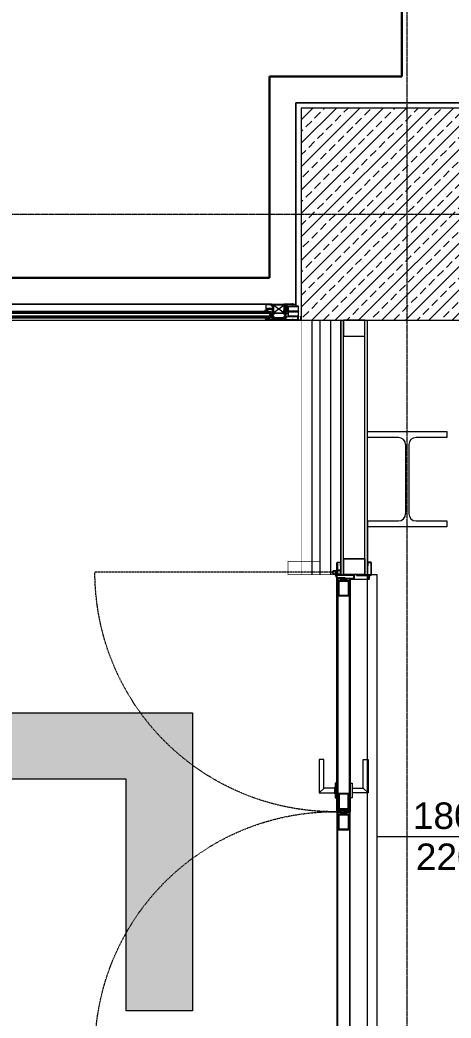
# Model space of a CAD drawing. Extents: x -1439 to 23780, y -1362 to 4476.
# Drawn here: x 21711.4 to 21874, y 2101.7 to 2478.3 of the extents above; entities that cross this region are included whole.
import ezdxf
from ezdxf.enums import TextEntityAlignment as Align

# ---------------------------------------------------------------- set-up
doc = ezdxf.new("R2010")
doc.units = 0
doc.header["$MEASUREMENT"] = 0
for name, pattern in [('Audi$0$DASHDOT2', [0.5, 0.25, -0.125, 0, -0.125]), ('Audi$0$DOT2', [0.125, 0, -0.125]), ('Audi$0$HIDDEN', [0.375, 0.25, -0.125])]:
    doc.linetypes.add(name, pattern=pattern)
doc.layers.get('0').update_dxf_attribs({"color": 9, "lineweight": 9})
for name, color, linetype, lineweight in [('Audi$0$01', 8, 'Continuous', 9), ('Audi$0$04', 8, 'Continuous', 9), ('Audi$0$06B', 8, 'Continuous', 9), ('Audi$0$06C', 8, 'Continuous', 9), ('Audi$0$06D', 8, 'Continuous', 9), ('Audi$0$09', 8, 'Continuous', 9), ('Audi$0$09W', 8, 'Continuous', 9), ('Audi$0$10', 8, 'Continuous', 9), ('Audi$0$11', 8, 'Continuous', 9), ('Audi$0$14', 8, 'Continuous', 9), ('Audi$0$15', 8, 'Continuous', 9), ('Audi$0$20', 8, 'Audi$0$DOT2', 9), ('Audi$0$22', 8, 'Continuous', 9), ('Audi$0$24', 8, 'Audi$0$DASHDOT2', 9), ('Audi$0$33', 8, 'Audi$0$BATTING', 9), ('Audi$0$35', 8, 'Continuous', 9), ('E-KABLO', 7, 'Continuous', 30)]:
    doc.layers.add(name, color=color, linetype=linetype, lineweight=lineweight)
doc.styles.add('Audi$0$Arial', font='arial.ttf', dxfattribs={"height": 2.5})
doc.linetypes.add('Audi$0$BATTING', pattern='A,0.0001,-0.1,[134,ltypeshp.shx,S=0.1,R=0,X=-0.1,Y=0],-0.2,[134,ltypeshp.shx,S=0.1,R=180,X=0.1,Y=0],-0.1', length=0.4001)
pattern_1 = [(45, (20117.5665, 3204.57202), (-0.01767766953, 0.05303300859), [0, -0.05])]

# ---------------------------------------------------------------- blocks, each defined once
blk = doc.blocks.new('Audi$0$p-floor mark_01')
h = blk.add_hatch(color=0)
h.dxf.hatch_style = 1
h.paths.add_polyline_path([(587.5, 500), (587.5, 587.5), (500, 587.5), (500, 612.5), (612.5, 612.5), (612.5, 500)])
at = {"color": 0}
blk.add_lwpolyline([(587.5, 500), (587.5, 587.5), (500, 587.5), (500, 612.5), (612.5, 612.5), (612.5, 500), (587.5, 500)], close=True, dxfattribs=at)
blk = doc.blocks.new('Audi$0$p-audi_floor marks')
at = {"layer": 'Audi$0$06D', "color": 253}
blk.add_blockref('Audi$0$p-floor mark_01', (2400, 426.81), dxfattribs=at)
blk = doc.blocks.new('Audi$0$0_doorno')
blk.add_lwpolyline([(4.5, 0), (12.5, 0)])
blk.add_ellipse((-0.891, 0), major_axis=(-5.391, 0), ratio=0.666667)
at = {"style": 'Audi$0$Arial'}
blk.add_attdef('YUKSEKLIK', text='', height=2, dxfattribs=at).set_placement((5, 12.3), align=Align.TOP_LEFT)
blk.add_attdef('KAPINO', text='', height=2, dxfattribs=at).set_placement((0, 0), align=Align.MIDDLE)
blk.add_attdef('GENISLIK', text='', height=2, dxfattribs=at).set_placement((5, -3.789), align=Align.BOTTOM_LEFT)
blk = doc.blocks.new('Audi$0$KAPI KODLARI ÇATI KATI')
at = {"layer": 'Audi$0$22'}
ref = blk.add_blockref('Audi$0$0_doorno', (21908.8, 2170), dxfattribs=dict(at, xscale=-5, yscale=5, zscale=5))
ref.add_attrib('KAPINO', 'K-DE-02', dxfattribs={"layer": '0', "height": 10, "style": 'Audi$0$Arial'}).set_placement((21914.12, 2170), align=Align.MIDDLE)
ref.add_attrib('GENISLIK', '180', dxfattribs={"layer": '0', "height": 10, "style": 'Audi$0$Arial'}).set_placement((21859.64, 2170), align=Align.BOTTOM_LEFT)
ref.add_attrib('YUKSEKLIK', '220', dxfattribs={"layer": '0', "height": 10, "style": 'Audi$0$Arial'}).set_placement((21860.75, 2167.5), align=Align.TOP_LEFT)
blk = doc.blocks.new('Audi$0$p-kolon_80x80')
at = {"layer": 'Audi$0$09W'}
h = blk.add_hatch(dxfattribs=at)
h.set_pattern_fill('ANSI33', color=256, scale=25, style=0)
h.set_pattern_definition([(45, (-1222.5, -385), (-4.419417, 4.419417), []), (45, (-1218.0806, -385), (-4.419417, 4.419417), [3.125, -1.5625])])
h.paths.add_polyline_path([(-40, -40), (40, -40), (40, 40), (-40, 40)])
blk.add_lwpolyline([(-40, -40), (40, -40), (40, 40), (-40, 40)], close=True)
blk = doc.blocks.new('Audi$0$P-AKS_AUDI')
at = {"layer": 'Audi$0$24'}
for points in [[(-700, -2590), (-700, 1250)], [(-3840, -380), (360, -380)]]:
    blk.add_lwpolyline(points, dxfattribs=at)
blk = doc.blocks.new('Audi$0$p-civi')
at = {"linetype": 'Audi$0$HIDDEN'}
for p, q in [((0.06, 0.6), (0, 0.52)), ((13.11, 0.52), (0, 0.52)), ((0, 0.52), (0, -0.52)), ((0.06, 0.6), (12.97, 0.6)), ((0.06, 0.6), (0.06, -0.6)), ((12.97, 0.6), (13.11, 0.52)), ((13.11, -0.52), (0, -0.52)), ((0.06, -0.6), (0, -0.52)), ((12.97, -0.6), (0.06, -0.6)), ((12.97, -0.6), (13.11, -0.52))]:
    blk.add_line(p, q, dxfattribs=at)
for p, q in [((0.06, -0.38), (0.19, 0.6)), ((0.23, -0.6), (0.39, 0.6)), ((0.43, -0.6), (0.59, 0.6)), ((0.64, -0.6), (0.8, 0.6)), ((0.84, -0.6), (1, 0.6)), ((1.04, -0.6), (1.2, 0.6)), ((1.24, -0.6), (1.4, 0.6)), ((1.44, -0.6), (1.6, 0.6)), ((1.64, -0.6), (1.8, 0.6)), ((1.85, -0.6), (2.01, 0.6)), ((2.05, -0.6), (2.21, 0.6)), ((2.25, -0.6), (2.41, 0.6)), ((2.45, -0.6), (2.61, 0.6)), ((2.65, -0.6), (2.81, 0.6)), ((2.88, -0.6), (3.04, 0.6)), ((3.08, -0.6), (3.24, 0.6)), ((3.29, -0.6), (3.45, 0.6)), ((3.49, -0.6), (3.65, 0.6)), ((3.69, -0.6), (3.85, 0.6)), ((3.89, -0.6), (4.05, 0.6)), ((4.09, -0.6), (4.25, 0.6)), ((4.3, -0.6), (4.46, 0.6)), ((4.5, -0.6), (4.66, 0.6)), ((4.7, -0.6), (4.86, 0.6)), ((4.93, -0.6), (5.09, 0.6)), ((5.13, -0.6), (5.29, 0.6)), ((5.3, -0.6), (5.46, 0.6)), ((5.51, -0.6), (5.67, 0.6)), ((5.71, -0.6), (5.87, 0.6)), ((5.91, -0.6), (6.07, 0.6)), ((6.11, -0.6), (6.27, 0.6)), ((6.31, -0.6), (6.47, 0.6)), ((6.51, -0.6), (6.68, 0.6)), ((6.72, -0.6), (6.88, 0.6)), ((6.92, -0.6), (7.08, 0.6)), ((7.12, -0.6), (7.28, 0.6)), ((7.32, -0.6), (7.48, 0.6)), ((7.52, -0.6), (7.68, 0.6)), ((7.76, -0.6), (7.92, 0.6)), ((7.96, -0.6), (8.12, 0.6)), ((8.16, -0.6), (8.32, 0.6)), ((8.39, -0.6), (8.55, 0.6)), ((8.59, -0.6), (8.75, 0.6)), ((8.79, -0.6), (8.95, 0.6)), ((8.99, -0.6), (9.15, 0.6)), ((9.19, -0.6), (9.35, 0.6)), ((9.39, -0.6), (9.55, 0.6)), ((9.59, -0.6), (9.75, 0.6)), ((9.79, -0.6), (9.95, 0.6)), ((9.99, -0.6), (10.15, 0.6)), ((10.2, -0.6), (10.36, 0.6)), ((10.4, -0.6), (10.56, 0.6)), ((10.6, -0.6), (10.76, 0.6)), ((10.8, -0.6), (10.96, 0.6)), ((11, -0.6), (11.16, 0.6)), ((11.2, -0.6), (11.36, 0.6)), ((11.4, -0.6), (11.56, 0.6)), ((11.63, -0.6), (11.79, 0.6)), ((11.83, -0.6), (11.99, 0.6)), ((12.01, -0.6), (12.17, 0.6)), ((12.21, -0.6), (12.37, 0.6)), ((12.41, -0.6), (12.57, 0.6)), ((12.61, -0.6), (12.77, 0.6)), ((12.81, -0.6), (12.97, 0.6)), ((12.97, 0.6), (13.11, 0.52)), ((13.11, 0.52), (12.97, 0.6)), ((13.11, 0.52), (13.21, 0.52)), ((13.62, 0.89), (13.21, 0.52)), ((13.21, -0.52), (13.21, 0.52)), ((13.62, 0.88), (13.62, -0.89)), ((13.62, 0.88), (13.62, 0.88)), ((13.7, 0.64), (13.7, -0.79)), ((13.11, -0.52), (13.21, -0.52)), ((13.62, -0.89), (13.21, -0.52)), ((13.62, -0.89), (13.68, -0.89))]:
    blk.add_line(p, q)
blk = doc.blocks.new('*X414')
for p, q in [((1, 6.3), (1.3, 6.6)), ((3.8, 3.3), (1.2, 5.9)), ((1.6, 5.1), (2.3, 5.9)), ((2.2, 4), (3.3, 5)), ((2.9, 2.9), (4.9, 4.9)), ((3.7, 1.9), (3.8, 2)), ((5.3, 3.5), (3.9, 4.9)), ((4.8, 5.8), (4.1, 6.6)), ((4.2, 5.9), (4.8, 6.6)), ((5.3, 3.5), (6.7, 4.9)), ((5.7, 5.7), (6.5, 6.5)), ((8.4, 2.2), (5.7, 4.9)), ((6.8, 5.6), (5.9, 6.5)), ((7.8, 1), (6.5, 2.3)), ((6.7, 1.4), (10.4, 5.1)), ((6.8, 3.3), (8.4, 4.9)), ((7.2, 0.1), (7.8, 0.7)), ((7.3, 5.5), (8.2, 6.4)), ((9.5, 2.9), (7.5, 4.9)), ((8.8, 5.3), (7.7, 6.4)), ((8.8, 5.3), (9.6, 6)), ((11.4, 2.8), (9.1, 5.1)), ((10.1, 3), (12, 4.9)), ((14.1, 1.8), (11, 4.9)), ((11.8, 5.9), (11.1, 6.6)), ((11.3, 6), (11.9, 6.6)), ((11.5, 2.7), (13.7, 4.9)), ((12.4, 1.8), (13.8, 3.2)), ((13.6, 0.6), (12.6, 1.6)), ((12.8, 5.8), (13.6, 6.5)), ((14.2, 3.5), (12.8, 4.9)), ((12.8, 0.5), (14, 1.6)), ((13.8, 5.7), (12.9, 6.6)), ((14.1, 3.5), (16.5, 5.9)), ((14.4, 5.6), (15.3, 6.5)), ((15.8, 3.6), (14.5, 4.9)), ((16.7, 4.5), (14.7, 6.5)), ((16.1, 3.7), (16.6, 4.2))]:
    blk.add_line(p, q)
blk = doc.blocks.new('*X413')
for p, q in [((0.6, 14.7), (1.1, 15.2)), ((4.5, 11.4), (0.8, 15.2)), ((1.3, 0.4), (0.9, 0.9)), ((1, 13.3), (2.1, 14.5)), ((3.3, 10.8), (1, 13.1)), ((1, 1), (3.1, 3.1)), ((1.1, 8.1), (1.6, 8.6)), ((1.3, 11.9), (3.2, 13.8)), ((2, 1.5), (1.5, 2.1)), ((1.6, 10.4), (4.2, 13)), ((4.5, 7.9), (1.6, 10.8)), ((1.9, 8.9), (3.3, 10.4)), ((1.9, 7.2), (3.6, 8.9)), ((4.5, 6.1), (1.9, 8.7)), ((2.7, 2.6), (2, 3.3)), ((4, 4.8), (2.5, 6.4)), ((2.5, 4.3), (4.6, 6.3)), ((2.6, 6.1), (4.4, 8)), ((3.4, 3.6), (2.6, 4.5)), ((4.3, 11.4), (5.2, 12.2))]:
    blk.add_line(p, q)
blk = doc.blocks.new('Audi$0$p-ısı yalıtımlı doğrama')
at = {"layer": 'Audi$0$10'}
h = blk.add_hatch(dxfattribs=at)
h.set_pattern_fill('ANSI37', color=256, scale=0.64, angle=189, style=0)
h.set_pattern_definition([(54, (727.92843, -232.15538), (-0.0647213595, 0.04702282), []), (144, (727.92843, -232.15538), (-0.04702282, -0.0647213595), [])])
edge = h.paths.add_edge_path()
edge.add_line((3.83, 3.13), (3.83, 3.68))
edge.add_arc((4.08, 3.72), 0.246, 189.0242, 309.6487)
edge.add_line((4.23, 3.53), (4.23, 3.13))
edge.add_line((4.23, 3.13), (3.83, 3.13))
h = blk.add_hatch(dxfattribs=at)
h.set_pattern_fill('ANSI31', color=256, scale=0.75, style=0)
h.set_pattern_definition([(45, (20502.96908, 3213.66619), (-0.06629126074, 0.06629126074), [])])
h.paths.add_polyline_path([(14.21, 3.53), (14.21, 3.14), (14.2, 3.14), (14.19, 3.13), (14.19, 2.98), (13.97, 2.98, -0.414214), (13.91, 3.04), (13.91, 3.1), (14.06, 3.1), (14.06, 3.35), (13.06, 3.35), (13.06, 3.1), (13.21, 3.1), (13.21, 3.04, -0.414214), (13.15, 2.98), (12.91, 2.98), (12.91, 3.33), (11.71, 3.33), (11.71, 2.73), (12.01, 2.73), (12.01, 2.38), (11.98, 2.33), (12.1, 2.21, -0.198912), (12.1, 2.2), (12.1, 2.15, -0.414214), (12.08, 2.13), (11.95, 2.13, -0.198912), (11.94, 2.13), (11.86, 2.21), (11.82, 2.21, -0.198912), (11.81, 2.21), (11.76, 2.26), (11.76, 2.28), (11.86, 2.38), (11.86, 2.48), (11.87, 2.48, 1), (11.87, 2.53), (11.28, 2.53), (11.42, 2.28), (11.42, 2.26), (11.4, 2.22, -0.267949), (11.38, 2.21), (11.33, 2.21), (11.32, 2.21), (11, 2.53), (9.24, 2.53), (7.4, 2.53), (7.09, 2.21), (7.07, 2.21), (7.02, 2.21, -0.267949), (7, 2.22), (6.99, 2.25), (6.99, 2.28), (7.13, 2.53), (6.54, 2.53, 1), (6.54, 2.48), (6.54, 2.48), (6.54, 2.38), (6.64, 2.28), (6.64, 2.26), (6.6, 2.21, -0.198912), (6.58, 2.21), (6.54, 2.21), (6.47, 2.13, -0.198912), (6.45, 2.13), (6.32, 2.13, -0.414214), (6.3, 2.15), (6.3, 2.2, -0.198912), (6.31, 2.21), (6.42, 2.33), (6.39, 2.38), (6.39, 2.73), (6.71, 2.73), (6.71, 3.33), (6.42, 3.33), (6.42, 3.53), (8.84, 3.53), (9.24, 3.53)], flags=17)
h.paths.add_polyline_path([(14.21, 3.53), (14.21, 2.98), (13.97, 2.98, -0.414214), (13.91, 3.04), (13.91, 3.1), (14.06, 3.1), (14.06, 3.35), (13.06, 3.35), (13.06, 3.1), (13.21, 3.1), (13.21, 3.04, -0.414214), (13.15, 2.98), (12.91, 2.98), (12.91, 3.33), (11.71, 3.33), (11.71, 2.73), (12.01, 2.73), (12.01, 2.38), (11.98, 2.33), (12.1, 2.21, -0.198912), (12.1, 2.2), (12.1, 2.15, -0.414214), (12.08, 2.13), (11.95, 2.13, -0.198912), (11.94, 2.13), (11.86, 2.21), (11.82, 2.21, -0.198912), (11.81, 2.21), (11.76, 2.26), (11.76, 2.28), (11.86, 2.38), (11.86, 2.48), (11.87, 2.48, 1), (11.87, 2.53), (11.28, 2.53), (11.42, 2.28), (11.42, 2.26), (11.4, 2.22, -0.267949), (11.38, 2.21), (11.33, 2.21), (11.32, 2.21), (11, 2.53), (9.24, 2.53), (7.4, 2.53), (7.09, 2.21), (7.07, 2.21), (7.02, 2.21, -0.267949), (7, 2.22), (6.98, 2.26), (6.98, 2.28), (7.13, 2.53), (6.54, 2.53, 1), (6.54, 2.48), (6.54, 2.48), (6.54, 2.38), (6.64, 2.28), (6.64, 2.26), (6.6, 2.21, -0.198912), (6.58, 2.21), (6.54, 2.21), (6.47, 2.13, -0.198912), (6.45, 2.13), (6.32, 2.13, -0.414214), (6.3, 2.15), (6.3, 2.2, -0.198912), (6.31, 2.21), (6.42, 2.33), (6.39, 2.38), (6.39, 2.73), (6.71, 2.73), (6.71, 3.33), (6.42, 3.33), (6.42, 3.53), (8.84, 3.53), (9.24, 3.53)], flags=17)
h = blk.add_hatch(dxfattribs=at)
h.set_pattern_fill('DOTS', color=256, scale=0.8, angle=45, style=0)
h.set_pattern_definition(pattern_1)
h.paths.add_polyline_path([(6.69, 2.36), (6.59, 2.53), (7.09, 2.53), (6.99, 2.36), (6.99, 1.78), (6.99, 1.2), (7.09, 1.03), (6.59, 1.03), (6.69, 1.2), (6.69, 1.78)])
h = blk.add_hatch(dxfattribs=at)
h.set_pattern_fill('DOTS', color=256, scale=0.8, angle=45, style=0)
h.set_pattern_definition(pattern_1)
h.paths.add_polyline_path([(11.45, 1.77), (11.45, 2.35), (11.35, 2.52), (11.85, 2.52), (11.75, 2.35), (11.75, 1.77), (11.75, 1.19), (11.85, 1.03), (11.35, 1.03), (11.45, 1.19)])
h = blk.add_hatch(dxfattribs=at)
h.set_pattern_fill('ANSI37', color=256, scale=0.64, angle=189, style=0)
h.set_pattern_definition([(306, (727.91843, 233.08852), (-0.0647213595, -0.04702282), []), (216, (727.91843, 233.08852), (-0.04702282, 0.0647213595), [])])
edge = h.paths.add_edge_path()
edge.add_line((3.83, -2.27), (3.83, -2.74))
edge.add_arc((4.12, -2.9), 0.325, 431.054, 511.2399, ccw=False)
edge.add_line((4.22, -2.59), (4.22, -2.27))
edge.add_line((4.22, -2.27), (3.83, -2.27))
for p, q in [((6.59, 2.53), (6.69, 2.36)), ((7.09, 2.53), (6.59, 2.53)), ((6.59, 1.03), (6.69, 1.2)), ((7.09, 1.03), (6.59, 1.03)), ((6.69, 1.78), (6.69, 2.36)), ((6.69, 1.78), (6.69, 1.2)), ((7.09, 2.53), (6.99, 2.36)), ((6.99, 2.36), (6.99, 1.78)), ((6.99, 1.2), (6.99, 1.78)), ((7.09, 1.03), (6.99, 1.2)), ((11.22, 0.73), (7.22, 0.73)), ((11.22, -2.15), (7.22, 0.73)), ((7.22, -2.15), (11.22, 0.73)), ((7.22, 0.73), (7.22, -2.15)), ((11.72, 0.22), (11.03, 0.22)), ((11.22, 0.73), (11.22, -2.15)), ((11.32, -2.27), (11.32, 0.52)), ((11.52, 0.47), (11.32, 0.47)), ((11.35, 2.52), (11.45, 2.35)), ((11.85, 2.52), (11.35, 2.52)), ((11.35, 1.02), (11.45, 1.19)), ((11.85, 1.02), (11.35, 1.02)), ((11.45, 1.77), (11.45, 2.35)), ((11.45, 1.77), (11.45, 1.19)), ((11.52, -0.23), (11.52, 0.67)), ((11.85, 2.52), (11.75, 2.35)), ((11.75, 2.35), (11.75, 1.77)), ((11.75, 1.19), (11.75, 1.77)), ((11.85, 1.02), (11.75, 1.19)), ((12.15, 2.67), (12.65, 0.27)), ((12.15, 0.27), (12.65, 2.67)), ((12.15, 2.67), (12.15, 0.27)), ((12.65, 2.67), (12.15, 2.67)), ((12.65, 0.27), (12.15, 0.27)), ((12.65, 2.67), (12.65, 0.27)), ((13.03, 2.82), (13.04, 2.84)), ((13.03, 2.8), (13.03, 2.82)), ((13.05, 2.78), (13.03, 2.8)), ((13.04, 2.84), (13.06, 2.84)), ((13.43, 2.74), (13.05, 2.78)), ((13.21, 2.98), (13.06, 2.98)), ((13.06, 2.84), (13.52, 2.84)), ((13.16, 3.1), (13.26, 3.33)), ((13.21, 3.1), (13.16, 3.1)), ((13.21, 3.1), (13.21, 2.98)), ((13.26, 3.33), (13.28, 3.34)), ((13.28, 3.34), (13.29, 3.34)), ((13.29, 3.34), (13.31, 3.32)), ((13.47, 2.73), (13.43, 2.74)), ((13.52, 2.84), (13.54, 2.83)), ((13.54, 2.83), (13.55, 2.82)), ((13.55, 2.82), (13.57, 2.8)), ((13.57, 2.8), (13.58, 2.78)), ((13.58, 2.78), (13.59, 2.75)), ((13.59, 2.75), (13.61, 2.74)), ((13.61, 2.74), (13.64, 2.72)), ((13.68, 2.83), (13.69, 2.84)), ((13.69, 2.81), (13.68, 2.83)), ((13.69, 2.84), (14.25, 2.84)), ((13.72, 2.79), (13.69, 2.81)), ((14.12, 2.75), (13.72, 2.79)), ((13.83, 3.33), (13.81, 3.32)), ((13.85, 3.34), (13.83, 3.33)), ((13.87, 3.33), (13.85, 3.34)), ((13.94, 3.1), (13.87, 3.33)), ((13.89, 3.1), (13.94, 3.1)), ((13.89, 3.1), (13.89, 2.98)), ((13.89, 2.98), (14.19, 2.98)), ((14.16, 2.74), (14.12, 2.75)), ((14.19, 2.73), (14.16, 2.74)), ((14.19, 3.13), (14.2, 3.14)), ((14.19, 2.98), (14.19, 3.13)), ((14.2, 3.14), (14.22, 3.14)), ((14.22, 3.14), (14.24, 3.12)), ((14.24, 3.12), (14.5, 2.69)), ((14.25, 2.84), (14.42, 2.69)), ((7.22, -2.15), (11.22, -2.15)), ((11.52, -0.03), (11.32, -0.03))]:
    blk.add_line(p, q, dxfattribs=at)
for points in [[(1.07, 2.2), (0.83, 2.2), (0.83, 3.53), (6.22, 3.53), (8.86, 3.53), (9.26, 3.53), (14.23, 3.53), (14.23, 2.98), (13.99, 2.98, -0.414214), (13.93, 3.04), (13.93, 3.1), (14.08, 3.1), (14.08, 3.35), (13.08, 3.35), (13.08, 3.1), (13.23, 3.1), (13.23, 3.04, -0.414214), (13.17, 2.98), (12.93, 2.98), (12.93, 3.33), (11.73, 3.33), (11.73, 2.73), (12.03, 2.73), (12.03, 2.38), (12, 2.33), (12.12, 2.21, -0.198912), (12.12, 2.2), (12.12, 2.15, -0.414214), (12.1, 2.13), (11.97, 2.13, -0.198912), (11.96, 2.13), (11.88, 2.21), (11.84, 2.21, -0.198912), (11.83, 2.21), (11.78, 2.26), (11.78, 2.28), (11.88, 2.38), (11.88, 2.48), (11.89, 2.48, 1), (11.89, 2.53), (11.3, 2.53), (11.44, 2.28), (11.44, 2.26), (11.42, 2.22, -0.267949), (11.4, 2.21), (11.35, 2.21), (11.34, 2.21), (11.02, 2.53), (9.26, 2.53), (7.42, 2.53), (7.11, 2.21), (7.09, 2.21), (7.04, 2.21, -0.267949), (7.03, 2.22), (7, 2.26), (7, 2.28), (7.15, 2.53), (6.56, 2.53, 1), (6.56, 2.48), (6.56, 2.48), (6.56, 2.38), (6.66, 2.28), (6.66, 2.26), (6.62, 2.21, -0.198912), (6.6, 2.21), (6.56, 2.21), (6.49, 2.13, -0.198912), (6.47, 2.13), (6.34, 2.13, -0.414214), (6.32, 2.15), (6.32, 2.2, -0.198912), (6.33, 2.21), (6.44, 2.33), (6.41, 2.38), (6.41, 2.73), (6.73, 2.73), (6.73, 3.33), (6.22, 3.33), (2.13, 3.33), (2.13, 2.2), (1.89, 2.2, -0.414214), (1.83, 2.26), (1.83, 2.32), (1.98, 2.32), (1.98, 3.35), (0.98, 3.35), (0.98, 2.32), (1.13, 2.32), (1.13, 2.26)], [(1.83, 2.2), (1.83, 2.2, 4.557572), (1.83, 2.2), (1.83, -1.8, 6.895317), (1.83, -1.8), (1.83, -1.8), (5.83, -1.8), (5.83, 2.2), (1.83, 2.2)], [(1.98, 2.05), (5.68, 2.05), (5.68, -1.65), (1.98, -1.65), (1.98, 2.05, -4.556435), (1.98, 2.05)], [(11.52, -0.79, 0.414214), (11.57, -0.84), (14.07, -0.84), (14.07, -2.33), (12.22, -2.33), (12.22, -1.91), (11.6, -1.91, 0.414214), (11.55, -1.96), (11.55, -2.01), (11.75, -2.15), (11.8, -2.06), (12.07, -2.06), (12.07, -2.32), (12.02, -2.32), (12.02, -2.47), (14.22, -2.47), (14.22, -0.02), (14.07, -0.02), (14.07, -0.68), (11.8, -0.68), (11.8, -0.58), (11.52, -0.76)]]:
    blk.add_lwpolyline(points, format="xyb", close=True, dxfattribs=at)
for points in [[(4.23, 3.53), (4.23, 3.13), (3.83, 3.13), (3.83, 3.68, 0.580989), (4.23, 3.53)], [(6.92, 0.52), (6.92, 0.83), (6.42, 0.83), (6.42, 1.17), (6.45, 1.23), (6.34, 1.34, -0.198912), (6.33, 1.35), (6.33, 1.41, -0.414214), (6.35, 1.43), (6.48, 1.43, -0.198912), (6.5, 1.42), (6.57, 1.35), (6.61, 1.35, -0.198912), (6.63, 1.34), (6.67, 1.3), (6.67, 1.28), (6.57, 1.18), (6.57, 1.08), (6.57, 1.08, 1), (6.57, 1.03), (7.15, 1.03), (7, 1.28), (7, 1.3), (7.03, 1.34, -0.267949), (7.04, 1.35), (7.09, 1.35), (7.11, 1.34), (7.42, 1.03), (11.02, 1.03), (11.34, 1.34), (11.35, 1.35), (11.4, 1.35, -0.267949), (11.42, 1.34), (11.44, 1.3), (11.44, 1.28), (11.3, 1.03), (11.88, 1.03, 1), (11.88, 1.08), (11.87, 1.08), (11.87, 1.18), (11.77, 1.28), (11.77, 1.3), (11.82, 1.34, -0.198912), (11.83, 1.35), (11.87, 1.35), (11.95, 1.42, -0.198912), (11.96, 1.43), (12.09, 1.43, -0.414214), (12.11, 1.41), (12.11, 1.35, -0.198912), (12.11, 1.34), (11.99, 1.23), (12.02, 1.17), (12.02, 0.83), (11.52, 0.83), (11.52, -0.27), (12.02, -0.27), (12.02, -0.6), (11.82, -0.67), (11.83, -0.67), (11.82, -0.67), (11.82, -0.47), (11.52, -0.47), (11.52, -2.27), (11.82, -2.27), (11.82, -2.07), (12.02, -2.15), (12.02, -2.47), (6.42, -2.47), (6.42, -2.15), (6.62, -2.07), (6.62, -2.27), (6.92, -2.27), (6.92, -0.47), (6.62, -0.47), (6.62, -0.67), (6.42, -0.6), (6.42, -0.27), (6.92, -0.27), (6.92, -0.08)], [(4.22, -2.59), (4.22, -2.27), (3.83, -2.27), (3.83, -2.74, -0.364889), (4.22, -2.59)]]:
    blk.add_lwpolyline(points, format="xyb", dxfattribs=at)
for points in [[(7.12, 0.46), (6.92, 0.52)], [(11.32, 0.52), (11.32, 0.83), (7.12, 0.83), (7.12, 0.46)], [(6.92, -0.08), (7.12, -0.02)], [(7.12, -0.02), (7.12, -2.27), (8.87, -2.27), (11.32, -2.27)]]:
    blk.add_lwpolyline(points, dxfattribs=at)
for points in [[(8.86, 2.73), (6.93, 2.73), (6.93, 3.33), (8.86, 3.33), (9.26, 3.33), (11.53, 3.33), (11.53, 2.73), (9.26, 2.73)], [(13.88, -0.14), (13.78, -0.16), (13.62, -0.12), (13.46, -0.04), (13.13, 0.18), (13.09, 0.22), (13.11, 0.24), (13.13, 0.24), (13.54, 0.05), (13.64, 0.04), (13.76, 0.07), (13.81, 0.12), (13.86, 0.15), (13.9, 0.2), (13.94, 0.23), (13.99, 0.25), (14.01, 0.23), (13.99, 0.2), (13.96, 0.17), (13.95, 0.14), (13.96, 0.12), (14.07, 0.14), (14.21, 0.16), (14.35, 0.2), (14.51, 0.23), (14.56, 0.25), (14.59, 0.25), (14.61, 0.23), (14.61, 0.2), (14.59, 0.16), (14.29, -0.24), (14.23, -0.24), (14.23, -0.02), (14.01, -0.02), (13.91, -0.11), (13.9, -0.12)], [(7.34, -2.59), (7.34, -2.47), (7.34, -2.59), (4.22, -2.59), (4.22, -2.47), (6.22, -2.47), (6.22, -0.09), (6.34, -0.09), (6.34, -2.47), (7.34, -2.47)]]:
    blk.add_lwpolyline(points, close=True, dxfattribs=at)
for centre, radius, start, end in [((13.06, 2.83), 0.15, 90, 270), ((13.56, 3.28), 0.253, 171.4886, 8.5114)]:
    blk.add_arc(centre, radius, start, end, dxfattribs=at)
at = {"layer": 'Audi$0$10', "xscale": 0.4, "yscale": 0.4, "zscale": 0.4}
blk.add_blockref('Audi$0$p-civi', (1.89, 0.2), dxfattribs=at)
at = {"layer": 'Audi$0$10', "extrusion": (0, 0, -1), "xscale": -0.1, "yscale": 0.1, "zscale": -0.1}
for name, p, rotation in [('*X414', (-14.59, 3.33), 180), ('*X413', (-13.09, 0.31), 90)]:
    blk.add_blockref(name, p, dxfattribs=dict(at, rotation=rotation))
blk = doc.blocks.new('*U435')
at = {"layer": 'Audi$0$09'}
h = blk.add_hatch(dxfattribs=at)
h.set_pattern_fill('_USER', color=256, scale=0.2, style=0, pattern_type=0)
h.set_pattern_definition([(0, (191.7126, -0.4), (0, -0.2), [])])
h.paths.add_polyline_path([(0, -0.6), (191.71, -0.6), (191.71, 0), (0, 0)])
h = blk.add_hatch(dxfattribs=at)
h.set_pattern_fill('_USER', color=256, scale=0.2, style=0, pattern_type=0)
h.set_pattern_definition([(0, (191.7126, -2.1), (0, -0.2), [])])
h.paths.add_polyline_path([(0, -2.4), (191.71, -2.4), (191.71, -1.8), (0, -1.8)])
at = {"layer": 'Audi$0$15'}
for points in [[(0, -0.6), (191.71, -0.6), (191.71, 0), (0, 0)], [(0, -2.4), (191.71, -2.4), (191.71, -1.8), (0, -1.8)]]:
    blk.add_lwpolyline(points, close=True, dxfattribs=at)
blk = doc.blocks.new('Audi$0$p-dog-teras-2')
at = {"layer": 'Audi$0$06C'}
for points in [[(600.5, 6), (405.45, 6)], [(405.45, 0), (600.49, 0)]]:
    blk.add_lwpolyline(points, dxfattribs=at)
at = {"rotation": 180}
for name, p in [('Audi$0$p-ısı yalıtımlı doğrama', (614.84, 3.53)), ('*U435', (602.07, 0.86))]:
    blk.add_blockref(name, p, dxfattribs=at)
blk = doc.blocks.new('Audi$0$prf-scr2')
at = {"linetype": 'Audi$0$DOT2', "ltscale": 10}
blk.add_line((0, 0.19), (0, -1.06), dxfattribs=at)
for p, q in [((0.09, -0.24), (-0.09, -0.2)), ((-0.09, -0.24), (0.09, -0.28)), ((0.09, -0.32), (-0.09, -0.28)), ((-0.09, -0.32), (0.09, -0.36)), ((0.09, -0.4), (-0.09, -0.36)), ((-0.09, -0.4), (0.09, -0.44)), ((0.09, -0.48), (-0.09, -0.44)), ((-0.09, -0.48), (0.09, -0.52)), ((0.09, -0.56), (-0.09, -0.52)), ((-0.09, -0.56), (0.09, -0.6)), ((0.09, -0.64), (-0.09, -0.6)), ((-0.09, -0.64), (0.09, -0.68)), ((0.09, -0.72), (-0.09, -0.68)), ((-0.09, -0.72), (0.09, -0.76)), ((0.06, -0.84), (-0.08, -0.76)), ((-0.07, -0.8), (0.06, -0.84)), ((0.09, -0.17), (0, -0.15)), ((0, -0.18), (0.09, -0.2))]:
    blk.add_line(p, q)
blk.add_lwpolyline([(0.23, 0), (-0.23, 0), (-0.23, -0.01), (-0.12, -0.14), (0.12, -0.14), (0.23, -0.01), (0.23, 0)], close=True)
for points in [[(0.23, -0.01), (-0.23, -0.01)], [(-0.09, -0.14), (-0.09, -0.2), (-0.12, -0.22), (-0.12, -0.23), (-0.09, -0.24), (-0.09, -0.28), (-0.12, -0.3), (-0.12, -0.31), (-0.09, -0.32), (-0.09, -0.36), (-0.12, -0.38), (-0.12, -0.39), (-0.09, -0.4), (-0.09, -0.44), (-0.12, -0.46), (-0.12, -0.46), (-0.09, -0.48), (-0.09, -0.52), (-0.12, -0.54), (-0.12, -0.54), (-0.09, -0.56), (-0.09, -0.6), (-0.12, -0.62), (-0.12, -0.62), (-0.09, -0.64), (-0.09, -0.68), (-0.12, -0.69), (-0.12, -0.7), (-0.09, -0.72), (-0.09, -0.73), (-0.08, -0.76), (-0.1, -0.77), (-0.1, -0.78), (-0.07, -0.8), (-0.01, -0.94), (0, -0.95), (0.01, -0.94), (0.08, -0.76), (0.09, -0.76), (0.12, -0.74), (0.12, -0.73), (0.09, -0.72), (0.09, -0.68), (0.12, -0.66), (0.12, -0.66), (0.09, -0.64), (0.09, -0.6), (0.12, -0.58), (0.12, -0.58), (0.09, -0.56), (0.09, -0.52), (0.12, -0.5), (0.12, -0.5), (0.09, -0.48), (0.09, -0.44), (0.12, -0.43), (0.12, -0.42), (0.09, -0.4), (0.09, -0.36), (0.12, -0.35), (0.12, -0.34), (0.09, -0.32), (0.09, -0.28), (0.12, -0.27), (0.12, -0.26), (0.09, -0.24), (0.09, -0.2), (0.12, -0.19), (0.12, -0.18), (0.09, -0.17), (0.09, -0.14)]]:
    blk.add_lwpolyline(points)
blk = doc.blocks.new('Audi$0$gr-p-barel kilitli kapı kolu')
at = {"flags": 128}
for points in [[(-0.9, 0.8), (-0.9, 4.9), (-11.7, 4.9), (-11.7, 6.7), (0.9, 6.7), (0.9, 0.8)], [(-0.8, 5), (0.8, 6.6)]]:
    blk.add_lwpolyline(points, dxfattribs=at)
blk.add_lwpolyline([(-2.75, 0), (-2.75, 0.7), (2.75, 0.7), (2.75, 0)])
blk.add_lwpolyline([(-1.3, 0.7), (1.3, 0.7), (1.3, 0.8), (-1.3, 0.8)], close=True)
blk = doc.blocks.new('Audi$0$k-audi-teras')
at = {"layer": 'Audi$0$10'}
for points in [[(-12.4, 4.6, 0.414214), (-12.5, 4.5), (-12.5, 0.1, 0.414214), (-12.4, 0), (-7.1, 0), (-7.1, -0.2), (-12.4, -0.2, -0.414214), (-12.7, 0.1), (-12.7, 4.5, -0.414214), (-12.4, 4.8), (-11.5, 4.8, -0.414214), (-11.2, 4.5), (-11.2, 3.4), (-11.4, 3.4), (-11.4, 4.5, 0.414214), (-11.5, 4.6)], [(-11.5, -0.2, 0.414214), (-11.8, -0.5), (-11.8, -1.5, 0.414214), (-11.5, -1.8), (-5.1, -1.8, 0.414214), (-4.8, -1.5, 0.414214), (-5.1, -1.2), (-6, -1.2), (-6, -0.2), (0, -0.2, 0.414214), (0.3, 0.1), (0.3, 4.5, 0.414214), (0, 4.8), (-0.9, 4.8, 0.414214), (-1.2, 4.5), (-1.2, 3.4), (-1, 3.4), (-1, 4.5, -0.414214), (-0.9, 4.6), (0, 4.6, -0.414214), (0.1, 4.5), (0.1, 0.1, -0.414214), (0, 0), (-6.2, 0), (-6.2, -1.4), (-5.1, -1.4, -0.414214), (-5, -1.5, -0.414214), (-5.1, -1.6), (-11.5, -1.6, -0.414214), (-11.6, -1.5), (-11.6, -0.5, -0.414214), (-11.5, -0.4), (-10.6, -0.4), (-10.6, -0.2)], [(0.81, 0.38), (0.17, -1), (-2.7, -1), (-2.7, -1.2), (0.3, -1.2), (0.98, 0.27, 14.796002)], [(-11.5, -178.6, -0.414214), (-11.8, -178.3), (-11.8, -177.3, -0.414214), (-11.5, -177), (-5.1, -177, -0.414214), (-4.8, -177.3, -0.414214), (-5.1, -177.6), (-6, -177.6), (-6, -178.6), (0, -178.6, -0.414214), (0.3, -178.9), (0.3, -183.3, -0.414214), (0, -183.6), (-0.9, -183.6, -0.414214), (-1.2, -183.3), (-1.2, -182.2), (-1, -182.2), (-1, -183.3, 0.414214), (-0.9, -183.4), (0, -183.4, 0.414214), (0.1, -183.3), (0.1, -178.9, 0.414214), (0, -178.8), (-6.2, -178.8), (-6.2, -177.4), (-5.1, -177.4, 0.414214), (-5, -177.3, 0.414214), (-5.1, -177.2), (-11.5, -177.2, 0.414214), (-11.6, -177.3), (-11.6, -178.3, 0.414214), (-11.5, -178.4), (-10.6, -178.4), (-10.6, -178.6)], [(-12.4, -183.4, -0.414214), (-12.5, -183.3), (-12.5, -178.9, -0.414214), (-12.4, -178.8), (-7.1, -178.8), (-7.1, -178.6), (-12.4, -178.6, 0.414214), (-12.7, -178.9), (-12.7, -183.3, 0.414214), (-12.4, -183.6), (-11.5, -183.6, 0.414214), (-11.2, -183.3), (-11.2, -182.2), (-11.4, -182.2), (-11.4, -183.3, -0.414214), (-11.5, -183.4)], [(0.81, -179.18), (0.17, -177.8), (-2.7, -177.8), (-2.7, -177.6), (0.3, -177.6), (0.98, -179.07, -14.796002)]]:
    blk.add_lwpolyline(points, format="xyb", close=True, dxfattribs=at)
for points in [[(-1.35, -88.8), (-3.35, -88.8), (-3.35, -89.1), (-4.39, -89.1), (-4.39, -1.5), (-3.35, -1.5), (-3.35, -1.8), (-1.35, -1.8), (-1.35, -1.5), (-3.05, -1.5), (-3.05, -1.2), (-4.69, -1.2), (-4.69, -89.4), (-3.05, -89.4), (-3.05, -89.1), (-1.35, -89.1)], [(-3.35, -88.8), (-1.35, -88.8), (-1.35, -89.4), (0.3, -89.4), (0.3, -1.2), (-1.35, -1.2), (-1.35, -1.8), (-3.35, -1.8), (-3.35, -2.1), (-1.05, -2.1), (-1.05, -1.5), (0, -1.5), (0, -89.1), (-1.05, -89.1), (-1.05, -88.5), (-3.35, -88.5), (-3.35, -88.8)], [(-1.35, -90), (-3.35, -90), (-3.35, -89.7), (-4.39, -89.7), (-4.39, -177.3), (-3.35, -177.3), (-3.35, -177), (-1.35, -177), (-1.35, -177.3), (-3.05, -177.3), (-3.05, -177.6), (-4.69, -177.6), (-4.69, -89.4), (-3.05, -89.4), (-3.05, -89.7), (-1.35, -89.7)], [(-3.35, -90), (-1.35, -90), (-1.35, -89.4), (0.3, -89.4), (0.3, -177.6), (-1.35, -177.6), (-1.35, -177), (-3.35, -177), (-3.35, -176.7), (-1.05, -176.7), (-1.05, -177.3), (0, -177.3), (0, -89.7), (-1.05, -89.7), (-1.05, -90.3), (-3.35, -90.3), (-3.35, -90)]]:
    blk.add_lwpolyline(points, dxfattribs=at)
for points in [[(-4.2, -2.1), (-4.2, -8.1), (-0.2, -8.1), (-0.2, -2.1)], [(-3.9, -2.4), (-3.9, -7.8), (-0.5, -7.8), (-0.5, -2.4)], [(-4.2, -88.5), (-4.2, -82.5), (-0.2, -82.5), (-0.2, -88.5)], [(-3.9, -88.2), (-3.9, -82.8), (-0.5, -82.8), (-0.5, -88.2)], [(-4.2, -90.3), (-4.2, -96.3), (-0.2, -96.3), (-0.2, -90.3)], [(-3.9, -90.6), (-3.9, -96), (-0.5, -96), (-0.5, -90.6)], [(-4.2, -176.7), (-4.2, -170.7), (-0.2, -170.7), (-0.2, -176.7)], [(-3.9, -176.4), (-3.9, -171), (-0.5, -171), (-0.5, -176.4)]]:
    blk.add_lwpolyline(points, close=True, dxfattribs=at)
for centre in [(1.3, 0.95), (1.3, -179.75)]:
    blk.add_circle(centre, 0.55, dxfattribs=at)
at = {"layer": 'Audi$0$20', "linetype": 'Audi$0$HIDDEN'}
for points in [[(0.1, 0.2), (-1.2, 0.2), (-1.2, 1.7), (0.1, 1.7)], [(0.79, 0.4), (-1, 0.4), (-1, 1.5), (0.79, 1.5)], [(0.1, -179), (-1.2, -179), (-1.2, -180.5), (0.1, -180.5)], [(0.79, -179.2), (-1, -179.2), (-1, -180.3), (0.79, -180.3)]]:
    blk.add_lwpolyline(points, dxfattribs=at)
at = {"layer": 'Audi$0$20'}
for points in [[(1.3, 0.95), (91.66, 0.95)], [(1.3, -179.75), (91.66, -179.75)]]:
    blk.add_lwpolyline(points, dxfattribs=at)
for centre, start, end in [((1.29, 0.95), 268.3229, 359.9985), ((1.29, -179.75), 0.0015, 91.6771)]:
    blk.add_arc(centre, 90.36, start, end, dxfattribs=at)
at = {"layer": 'Audi$0$06B', "xscale": -1, "rotation": 90}
blk.add_blockref('Audi$0$gr-p-barel kilitli kapı kolu', (-4.71, -81.4), dxfattribs=at)
at = {"layer": 'Audi$0$06B', "rotation": 270}
blk.add_blockref('Audi$0$gr-p-barel kilitli kapı kolu', (0.31, -81.4), dxfattribs=at)
at = {"layer": 'Audi$0$10'}
for p in [(-2.2, -1.5), (-2.42, -89.7)]:
    blk.add_blockref('Audi$0$prf-scr2', p, dxfattribs=at)
at = {"layer": 'Audi$0$10', "xscale": -1, "rotation": 180}
for p in [(-2.42, -89.1), (-2.2, -177.3)]:
    blk.add_blockref('Audi$0$prf-scr2', p, dxfattribs=at)
blk = doc.blocks.new('Audi$0$prf-36')
for p, q in [((-15, 18), (15, 18)), ((-15, 15.75), (-15, 18)), ((-3.325, 15.75), (-15, 15.75)), ((15, 15.75), (3.325, 15.75)), ((15, 18), (15, 15.75)), ((-0.625, 13.05), (-0.625, -13.05)), ((0.625, 13.05), (0.625, -13.05)), ((-15, -15.75), (-3.325, -15.75)), ((-15, -18), (-15, -15.75)), ((15, -18), (-15, -18)), ((3.325, -15.75), (15, -15.75)), ((15, -15.75), (15, -18))]:
    blk.add_line(p, q)
for centre, start, end in [((-3.325, 13.05), 0, 90), ((3.325, 13.05), 90, 180), ((-3.325, -13.05), 270, 0), ((3.325, -13.05), 180, 270)]:
    blk.add_arc(centre, 2.7, start, end)
blk = doc.blocks.new('Audi$0$ÇATI KATI PLANI')
at = {"layer": 'Audi$0$06D'}
blk.add_lwpolyline([(21821.5, 2365), (21821.5, 2268.98)], dxfattribs=at)
at = {"layer": 'Audi$0$10'}
for points, const_width in [([(21817.5, 2365), (21817.5, 2268.98)], 0.1), ([(21842.5, 2272.3), (21842.5, 2268.98), (21812.5, 2268.98), (21812.5, 2273.98), (21824.5, 2273.98), (21824.5, 2278.98)], 0.2)]:
    blk.add_lwpolyline(points, dxfattribs=dict(at, const_width=const_width))
for points in [[(21841.5, 2365), (21833.5, 2365), (21833.5, 2359), (21841.5, 2359)], [(21841.5, 2274.98), (21833.5, 2274.98), (21833.5, 2268.98), (21841.5, 2268.98)], [(21833.5, 2274.98), (21841.5, 2274.98), (21841.5, 2268.98), (21833.5, 2268.98)]]:
    blk.add_lwpolyline(points, close=True, dxfattribs=at)
at = {"layer": 'Audi$0$11'}
for points in [[(21832.5, 2268.98), (21832.5, 2365)], [(21833.5, 2268.98), (21833.5, 2365)], [(21841.5, 2268.98), (21841.5, 2365)], [(21842.5, 2322.97), (21842.5, 2365)], [(21842.5, 2288.98), (21842.5, 2268.98)]]:
    blk.add_lwpolyline(points, dxfattribs=at)
at = {"layer": 'Audi$0$14'}
blk.add_lwpolyline([(22005.5, 2677), (22005.5, 2382), (21899.5, 2382), (21899.5, 2447), (21839.5, 2447), (21839.5, 2447), (21815.5, 2447), (21815.5, 2370)], dxfattribs=at)
at = {"layer": 'Audi$0$33', "linetype": 'Continuous', "ltscale": 0.4}
blk.add_lwpolyline([(21824.5, 2365), (21824.5, 2268.98)], dxfattribs=at)
at = {"layer": 'Audi$0$33', "ltscale": 0.4}
for points in [[(21828.5, 2365), (21828.5, 2268.98)], [(21832.5, 2361), (21832.5, 2361)]]:
    blk.add_lwpolyline(points, dxfattribs=at)
blk.add_blockref('Audi$0$p-dog-teras-2', (21203.49, 2365))
at = {"xscale": -1}
blk.add_blockref('Audi$0$k-audi-teras', (21831.3, 2268.9), dxfattribs=at)
at = {"layer": 'Audi$0$01'}
blk.add_blockref('Audi$0$p-kolon_80x80', (21857.5, 2405), dxfattribs=at)
at = {"layer": 'Audi$0$10'}
blk.add_blockref('Audi$0$prf-36', (21857.5, 2304.97), dxfattribs=at)
at = {"layer": 'Audi$0$24'}
blk.add_blockref('Audi$0$P-AKS_AUDI', (22557.5, 2785), dxfattribs=at)

msp = doc.modelspace()

# ---------------------------------------------------------------- linework, layer by layer
at = {"layer": 'Audi$0$35'}
for points in [[(19799.5, 2371), (21815.5, 2371), (21815.5, 2447), (21889.5, 2447), (21889.5, 2553), (21865.5, 2553), (21865.5, 2743), (21815.5, 2743), (21815.5, 2803), (20189.5, 2803)], [(20497.5, 2365), (21117.5, 2364.94), (21117.5, 2348), (21122.5, 2348), (21122.5, 2350), (21192.5, 2350), (21192.5, 2348), (21197.5, 2348), (21197.5, 2365), (21817.5, 2365), (21817.5, 2365), (21822.5, 2365), (21822.5, 2365), (21832.5, 2365), (21832.5, 2268.97), (21845.75, 2268.98), (21846, 2268.98), (21846, 2089.15), (21832.5, 2089.15), (21832.5, 1014), (22607.5, 1014), (22607.5, 335)]]:
    msp.add_lwpolyline(points, dxfattribs=at)
msp.add_lwpolyline([(21842.5, 2365), (22607.5, 2365), (22607.5, 1039), (21842.5, 1039)], close=True, dxfattribs=at)
at = {"layer": 'E-KABLO', "color": 6}
for p, q in [((21855.5, 2641.11), (21855.5, 2457)), ((21805.5, 2381), (21805.5, 2457)), ((21805.5, 2457), (21855.5, 2457)), ((21805.5, 2381), (21209.5, 2381))]:
    msp.add_line(p, q, dxfattribs=at)

# ---------------------------------------------------------------- block references
msp.add_blockref('Audi$0$ÇATI KATI PLANI', (0, 0))
at = {"layer": 'Audi$0$04', "color": 252}
msp.add_blockref('Audi$0$p-audi_floor marks', (18764, 1177.5), dxfattribs=at)
at = {"layer": 'Audi$0$22'}
msp.add_blockref('Audi$0$KAPI KODLARI ÇATI KATI', (0, 0), dxfattribs=at)

doc.saveas('drawing.dxf')
